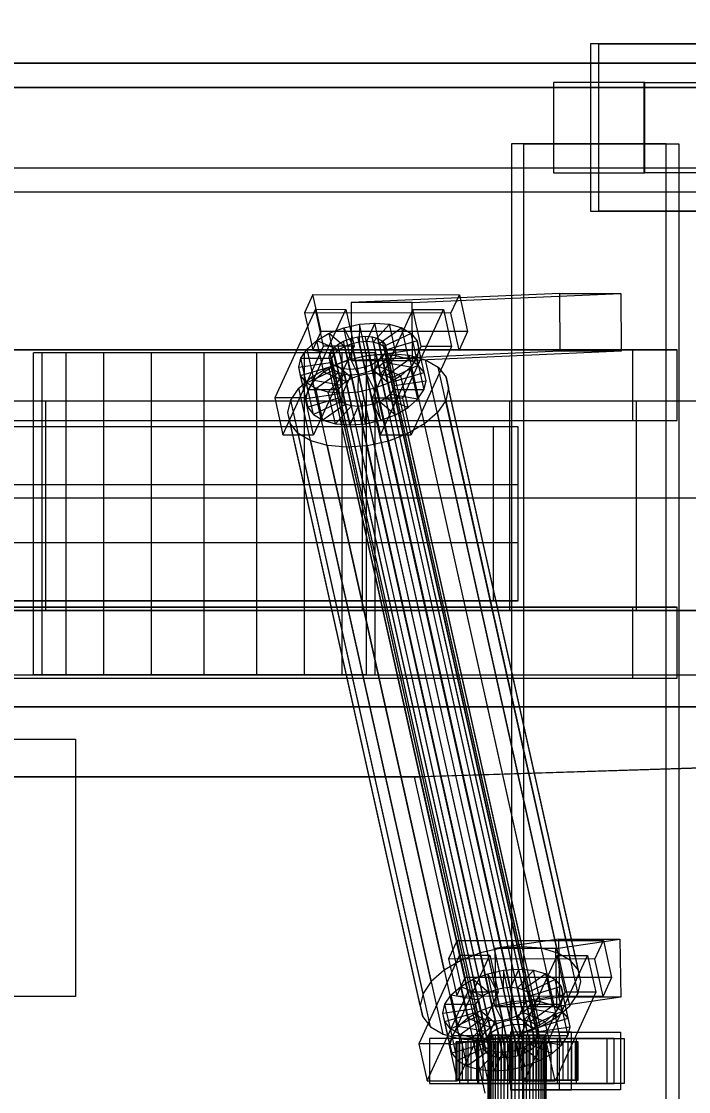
# Model space of a CAD drawing. Header units: millimetres. Extents: x -1970 to 34302, y -65268 to 6837.
# Drawn here: x 10072.7 to 10280, y -17869.5 to -17537 of the extents above; entities that cross this region are included whole.
import ezdxf

# ---------------------------------------------------------------- set-up
doc = ezdxf.new("R2010")
doc.units = ezdxf.units.MM
for name, color, linetype, lineweight in [('COTAS_O', 1, 'Continuous', 0), ('superior_C01', 7, 'Continuous', 0), ('superior_mezcladora', 7, 'Continuous', 0)]:
    doc.layers.add(name, color=color, linetype=linetype, lineweight=lineweight)
doc.dimstyles.new('R19_100', dxfattribs={"dimtxt": 250, "dimasz": 150, "dimexe": 150, "dimexo": 80, "dimgap": 100, "dimtad": 1, "dimtih": 1, "dimtoh": 1, "dimdsep": 46, "dimcen": 0.09, "dimadec": 0, "dimazin": 0, "dimtfac": 1, "dimtdec": 4, "dimtofl": 0, "dimtmove": 0, "dimatfit": 3, "dimfxl": 1, "dimtolj": 1, "dimtzin": 0, "dimarcsym": 0})

# ---------------------------------------------------------------- blocks, each defined once
blk = doc.blocks.new('*D29')
at = {"layer": 'COTAS_O', "color": 0, "lineweight": -2, "transparency": 16777216}
for p, q in [((10489.53, -17350), (9719.53, -17350)), ((9869.53, -18500), (9869.53, -17500)), ((10489.53, -18650), (9719.53, -18650))]:
    blk.add_line(p, q, dxfattribs=at)
at = {"layer": 'COTAS_O', "color": 0, "transparency": 16777216}
for points in [[(9844.53, -17500), (9894.53, -17500), (9869.53, -17350)], [(9844.53, -18500), (9894.53, -18500), (9869.53, -18650)]]:
    blk.add_solid(points, dxfattribs=at)
at = {"layer": 'Defpoints', "color": 0, "transparency": 16777216}
for p in [(9869.53, -17350), (10569.53, -17350), (10569.53, -18650)]:
    blk.add_point(p, dxfattribs=at)

msp = doc.modelspace()

# ---------------------------------------------------------------- linework, layer by layer
at = {"layer": 'superior_C01'}
for p, q in [((10310.158, -17544), (10249.527, -17544)), ((10249.527, -17544), (10249.527, -17596)), ((10252.088, -17544), (10249.527, -17544)), ((10252.088, -17596), (10252.088, -17544)), ((10252.088, -17544), (10312.719, -17544)), ((10290.917, -17550), (9154.087, -17550)), ((9166.894, -17550), (10303.724, -17550)), ((10382.167, -17550), (9245.336, -17550)), ((9261.345, -17550), (10398.175, -17550)), ((10266.453, -17556), (10238.032, -17556)), ((10238.032, -17556), (10238.032, -17584)), ((10266.272, -17556), (10238.032, -17556)), ((10266.272, -17584), (10266.272, -17556)), ((10266.272, -17556), (10294.693, -17556)), ((10266.453, -17584), (10266.453, -17556)), ((10266.453, -17556), (10294.693, -17556)), ((10289.314, -17557.5), (9245.334, -17557.5)), ((9261.347, -17557.5), (10305.327, -17557.5)), ((10273.104, -17575), (10224.978, -17575)), ((10224.978, -17575), (10224.978, -18425)), ((10228.82, -17575), (10224.978, -17575)), ((10228.82, -18425), (10228.82, -17575)), ((10228.82, -17575), (10276.946, -17575)), ((10273.104, -18425), (10273.104, -17575)), ((10273.104, -17575), (10276.946, -17575)), ((10276.946, -17575), (10276.946, -18425)), ((9245.334, -17582.5), (10289.314, -17582.5)), ((9261.347, -17582.5), (10305.327, -17582.5)), ((10238.032, -17584), (10266.453, -17584)), ((10238.032, -17584), (10266.272, -17584)), ((10294.693, -17584), (10266.272, -17584)), ((10294.693, -17584), (10266.453, -17584)), ((9154.087, -17590), (10290.917, -17590)), ((9166.894, -17590), (10303.724, -17590)), ((9245.336, -17590), (10382.167, -17590)), ((9261.345, -17590), (10398.175, -17590)), ((10249.527, -17596), (10310.158, -17596)), ((10249.527, -17596), (10252.088, -17596)), ((10312.719, -17596), (10252.088, -17596)), ((10163.32, -17621.857), (10160.691, -17627.592)), ((10165.878, -17633.325), (10163.32, -17621.857)), ((10163.32, -17621.857), (10208.793, -17621.914)), ((10240.068, -17621.488), (10175.192, -17624.356)), ((10194.139, -17624.356), (10259.015, -17621.488)), ((10206.164, -17627.65), (10208.793, -17621.914)), ((10208.793, -17621.914), (10211.351, -17633.382)), ((10240.149, -17639.486), (10240.068, -17621.488)), ((10240.068, -17621.488), (10259.015, -17621.488)), ((10259.015, -17621.488), (10259.096, -17639.486)), ((10194.139, -17624.356), (10175.192, -17624.356)), ((10175.192, -17624.356), (10175.274, -17642.354)), ((10194.221, -17642.354), (10194.139, -17624.356)), ((10164.059, -17626.449), (10151.439, -17653.98)), ((10206.164, -17627.65), (10160.691, -17627.592)), ((10160.691, -17627.592), (10163.249, -17639.061)), ((10160.912, -17653.992), (10173.532, -17626.461)), ((10166.617, -17637.917), (10164.059, -17626.449)), ((10164.059, -17626.449), (10173.532, -17626.461)), ((10173.532, -17626.461), (10176.09, -17637.929)), ((10194.374, -17626.487), (10181.754, -17654.019)), ((10191.228, -17654.031), (10203.848, -17626.499)), ((10196.932, -17637.955), (10194.374, -17626.487)), ((10194.374, -17626.487), (10203.848, -17626.499)), ((10203.848, -17626.499), (10206.406, -17637.967)), ((10208.722, -17639.118), (10206.164, -17627.65)), ((10168.368, -17633.91), (10172.889, -17632.183)), ((10172.889, -17632.183), (10177.73, -17631.1)), ((10172.889, -17632.183), (10175.349, -17637.157)), ((10175.082, -17642.013), (10172.889, -17632.183)), ((10177.73, -17631.1), (10177.642, -17636.643)), ((10177.73, -17631.1), (10182.559, -17630.735)), ((10179.922, -17640.93), (10177.73, -17631.1)), ((10182.559, -17630.735), (10179.929, -17636.47)), ((10187.047, -17631.112), (10182.055, -17636.649)), ((10184.751, -17640.564), (10182.559, -17630.735)), ((10182.559, -17630.735), (10187.047, -17631.112)), ((10190.889, -17632.206), (10183.875, -17637.167)), ((10189.24, -17640.942), (10187.047, -17631.112)), ((10187.047, -17631.112), (10190.889, -17632.206)), ((10193.082, -17642.036), (10190.889, -17632.206)), ((10190.889, -17632.206), (10193.823, -17633.943)), ((10163.249, -17639.061), (10165.878, -17633.325)), ((10164.472, -17636.164), (10168.368, -17633.91)), ((10211.351, -17633.382), (10165.878, -17633.325)), ((10168.368, -17633.91), (10173.207, -17637.975)), ((10170.56, -17643.74), (10168.368, -17633.91)), ((10172.842, -17636.336), (10174.984, -17635.518)), ((10174.984, -17635.518), (10177.277, -17635.005)), ((10222.673, -17849.317), (10174.984, -17635.518)), ((10177.277, -17635.005), (10179.564, -17634.832)), ((10224.966, -17848.804), (10177.277, -17635.005)), ((10179.564, -17634.832), (10181.69, -17635.011)), ((10227.253, -17848.631), (10179.564, -17634.832)), ((10181.69, -17635.011), (10183.51, -17635.529)), ((10229.379, -17848.809), (10181.69, -17635.011)), ((10183.51, -17635.529), (10184.9, -17636.352)), ((10231.199, -17849.328), (10183.51, -17635.529)), ((10193.823, -17633.943), (10185.265, -17637.99)), ((10196.016, -17643.772), (10193.823, -17633.943)), ((10193.823, -17633.943), (10195.649, -17636.203)), ((10211.351, -17633.382), (10208.722, -17639.118)), ((10153.997, -17665.449), (10166.617, -17637.917)), ((10159.563, -17641.61), (10161.469, -17638.79)), ((10161.469, -17638.79), (10164.472, -17636.164)), ((10161.469, -17638.79), (10169.94, -17640.286)), ((10163.662, -17648.62), (10161.469, -17638.79)), ((10163.249, -17639.061), (10208.722, -17639.118)), ((10176.09, -17637.929), (10163.47, -17665.461)), ((10164.472, -17636.164), (10171.362, -17639.042)), ((10166.665, -17645.994), (10164.472, -17636.164)), ((10176.09, -17637.929), (10166.617, -17637.917)), ((10168.671, -17639.983), (10169.574, -17638.648)), ((10169.574, -17638.648), (10170.997, -17637.404)), ((10217.264, -17852.446), (10169.574, -17638.648)), ((10171.362, -17639.042), (10169.94, -17640.286)), ((10170.997, -17637.404), (10172.842, -17636.336)), ((10218.686, -17851.202), (10170.997, -17637.404)), ((10173.207, -17637.975), (10171.362, -17639.042)), ((10171.362, -17639.042), (10173.555, -17648.872)), ((10220.531, -17850.135), (10172.842, -17636.336)), ((10175.349, -17637.157), (10173.207, -17637.975)), ((10173.207, -17637.975), (10175.4, -17647.804)), ((10177.642, -17636.643), (10175.349, -17637.157)), ((10175.349, -17637.157), (10177.542, -17646.986)), ((10179.929, -17636.47), (10177.642, -17636.643)), ((10177.642, -17636.643), (10179.835, -17646.473)), ((10179.929, -17636.47), (10182.122, -17646.3)), ((10182.055, -17636.649), (10179.929, -17636.47)), ((10182.055, -17636.649), (10184.248, -17646.479)), ((10183.875, -17637.167), (10182.055, -17636.649)), ((10183.875, -17637.167), (10186.068, -17646.997)), ((10185.265, -17637.99), (10183.875, -17637.167)), ((10184.312, -17665.487), (10196.932, -17637.955)), ((10184.9, -17636.352), (10185.765, -17637.422)), ((10232.589, -17850.15), (10184.9, -17636.352)), ((10185.265, -17637.99), (10187.458, -17647.82)), ((10186.13, -17639.061), (10185.265, -17637.99)), ((10186.046, -17638.668), (10185.724, -17640.005)), ((10185.765, -17637.422), (10186.046, -17638.668)), ((10233.454, -17851.221), (10185.765, -17637.422)), ((10233.735, -17852.467), (10186.046, -17638.668)), ((10195.649, -17636.203), (10186.13, -17639.061)), ((10186.13, -17639.061), (10188.323, -17648.891)), ((10186.411, -17640.307), (10186.13, -17639.061)), ((10196.242, -17638.834), (10186.411, -17640.307)), ((10206.406, -17637.967), (10193.786, -17665.499)), ((10196.242, -17638.834), (10195.563, -17641.655)), ((10197.842, -17646.033), (10195.649, -17636.203)), ((10195.649, -17636.203), (10196.242, -17638.834)), ((10198.435, -17648.664), (10196.242, -17638.834)), ((10206.406, -17637.967), (10196.932, -17637.955)), ((10158.884, -17644.431), (10159.563, -17641.61)), ((10159.563, -17641.61), (10169.037, -17641.622)), ((10161.756, -17651.44), (10159.563, -17641.61)), ((10168.194, -17644.416), (10174.239, -17642.107)), ((10168.349, -17641.32), (10168.671, -17639.983)), ((10168.631, -17642.566), (10168.349, -17641.32)), ((10216.039, -17855.119), (10168.349, -17641.32)), ((10216.361, -17853.782), (10168.671, -17639.983)), ((10169.037, -17641.622), (10168.715, -17642.958)), ((10169.94, -17640.286), (10169.037, -17641.622)), ((10169.037, -17641.622), (10171.229, -17651.452)), ((10169.94, -17640.286), (10172.132, -17650.116)), ((10175.082, -17642.013), (10170.56, -17643.74)), ((10174.239, -17642.107), (10180.709, -17640.659)), ((10215.35, -17826.416), (10174.239, -17642.107)), ((10179.922, -17640.93), (10175.082, -17642.013)), ((10177.542, -17646.986), (10175.082, -17642.013)), ((10240.149, -17639.486), (10175.274, -17642.354)), ((10175.274, -17642.354), (10194.221, -17642.354)), ((10179.835, -17646.473), (10179.922, -17640.93)), ((10184.751, -17640.564), (10179.922, -17640.93)), ((10180.709, -17640.659), (10187.165, -17640.17)), ((10221.821, -17824.968), (10180.709, -17640.659)), ((10182.122, -17646.3), (10184.751, -17640.564)), ((10184.821, -17641.341), (10183.398, -17642.585)), ((10184.248, -17646.479), (10189.24, -17640.942)), ((10189.24, -17640.942), (10184.751, -17640.564)), ((10185.724, -17640.005), (10184.821, -17641.341)), ((10232.51, -17855.139), (10184.821, -17641.341)), ((10185.186, -17642.979), (10186.089, -17641.643)), ((10185.724, -17640.005), (10233.413, -17853.804)), ((10186.068, -17646.997), (10193.082, -17642.036)), ((10186.089, -17641.643), (10186.411, -17640.307)), ((10186.089, -17641.643), (10195.563, -17641.655)), ((10188.282, -17651.473), (10186.089, -17641.643)), ((10186.411, -17640.307), (10188.604, -17650.137)), ((10187.165, -17640.17), (10193.165, -17640.674)), ((10228.276, -17824.479), (10187.165, -17640.17)), ((10193.082, -17642.036), (10189.24, -17640.942)), ((10196.016, -17643.772), (10193.082, -17642.036)), ((10193.165, -17640.674), (10198.301, -17642.137)), ((10234.276, -17824.984), (10193.165, -17640.674)), ((10195.563, -17641.655), (10193.657, -17644.475)), ((10259.096, -17639.486), (10194.221, -17642.354)), ((10195.563, -17641.655), (10197.755, -17651.485)), ((10198.301, -17642.137), (10202.224, -17644.459)), ((10239.413, -17826.446), (10198.301, -17642.137)), ((10259.096, -17639.486), (10240.149, -17639.486)), ((10158.884, -17644.431), (10168.715, -17642.958)), ((10159.477, -17647.062), (10158.884, -17644.431)), ((10161.076, -17654.261), (10158.884, -17644.431)), ((10159.477, -17647.062), (10168.996, -17644.204)), ((10161.303, -17649.322), (10169.861, -17645.275)), ((10162.987, -17647.428), (10168.194, -17644.416)), ((10170.56, -17643.74), (10166.665, -17645.994)), ((10209.305, -17828.725), (10168.194, -17644.416)), ((10169.495, -17643.637), (10168.631, -17642.566)), ((10216.32, -17856.365), (10168.631, -17642.566)), ((10168.715, -17642.958), (10168.996, -17644.204)), ((10168.715, -17642.958), (10170.907, -17652.788)), ((10168.996, -17644.204), (10169.861, -17645.275)), ((10168.996, -17644.204), (10171.189, -17654.034)), ((10170.885, -17644.459), (10169.495, -17643.637)), ((10217.185, -17857.435), (10169.495, -17643.637)), ((10169.861, -17645.275), (10171.251, -17646.098)), ((10169.861, -17645.275), (10172.053, -17655.105)), ((10175.4, -17647.804), (10170.56, -17643.74)), ((10172.705, -17644.978), (10170.885, -17644.459)), ((10218.574, -17858.258), (10170.885, -17644.459)), ((10174.831, -17645.156), (10172.705, -17644.978)), ((10220.394, -17858.776), (10172.705, -17644.978)), ((10177.119, -17644.983), (10174.831, -17645.156)), ((10222.52, -17858.955), (10174.831, -17645.156)), ((10179.411, -17644.47), (10177.119, -17644.983)), ((10224.808, -17858.782), (10177.119, -17644.983)), ((10181.553, -17643.652), (10179.411, -17644.47)), ((10227.101, -17858.269), (10179.411, -17644.47)), ((10179.777, -17646.108), (10181.919, -17645.29)), ((10183.398, -17642.585), (10181.553, -17643.652)), ((10229.242, -17857.451), (10181.553, -17643.652)), ((10181.919, -17645.29), (10183.764, -17644.223)), ((10186.758, -17649.355), (10181.919, -17645.29)), ((10181.919, -17645.29), (10184.111, -17655.12)), ((10231.088, -17856.383), (10183.398, -17642.585)), ((10183.764, -17644.223), (10185.186, -17642.979)), ((10190.654, -17647.101), (10183.764, -17644.223)), ((10183.764, -17644.223), (10185.956, -17654.053)), ((10193.657, -17644.475), (10185.186, -17642.979)), ((10185.186, -17642.979), (10187.379, -17652.809)), ((10187.458, -17647.82), (10196.016, -17643.772)), ((10193.657, -17644.475), (10190.654, -17647.101)), ((10195.849, -17654.305), (10193.657, -17644.475)), ((10197.842, -17646.033), (10196.016, -17643.772)), ((10202.224, -17644.459), (10204.665, -17647.481)), ((10243.335, -17828.768), (10202.224, -17644.459)), ((10158.972, -17650.939), (10162.987, -17647.428)), ((10161.303, -17649.322), (10159.477, -17647.062)), ((10161.67, -17656.892), (10159.477, -17647.062)), ((10163.662, -17648.62), (10161.756, -17651.44)), ((10204.098, -17831.737), (10162.987, -17647.428)), ((10166.665, -17645.994), (10163.662, -17648.62)), ((10172.132, -17650.116), (10163.662, -17648.62)), ((10164.237, -17651.059), (10171.251, -17646.098)), ((10173.555, -17648.872), (10166.665, -17645.994)), ((10168.079, -17652.153), (10173.071, -17646.616)), ((10171.251, -17646.098), (10173.071, -17646.616)), ((10171.251, -17646.098), (10173.443, -17655.927)), ((10172.132, -17650.116), (10173.555, -17648.872)), ((10172.568, -17652.53), (10175.197, -17646.795)), ((10173.071, -17646.616), (10175.197, -17646.795)), ((10173.071, -17646.616), (10175.263, -17656.446)), ((10173.555, -17648.872), (10175.4, -17647.804)), ((10175.197, -17646.795), (10177.484, -17646.622)), ((10175.197, -17646.795), (10177.389, -17656.624)), ((10175.4, -17647.804), (10177.542, -17646.986)), ((10177.396, -17652.165), (10177.484, -17646.622)), ((10177.484, -17646.622), (10179.777, -17646.108)), ((10177.484, -17646.622), (10179.677, -17656.451)), ((10177.542, -17646.986), (10179.835, -17646.473)), ((10182.237, -17651.082), (10179.777, -17646.108)), ((10179.777, -17646.108), (10181.969, -17655.938)), ((10179.835, -17646.473), (10182.122, -17646.3)), ((10182.122, -17646.3), (10184.248, -17646.479)), ((10184.248, -17646.479), (10186.068, -17646.997)), ((10186.068, -17646.997), (10187.458, -17647.82)), ((10190.654, -17647.101), (10186.758, -17649.355)), ((10187.458, -17647.82), (10188.323, -17648.891)), ((10188.323, -17648.891), (10197.842, -17646.033)), ((10188.323, -17648.891), (10188.604, -17650.137)), ((10188.604, -17650.137), (10198.435, -17648.664)), ((10192.846, -17656.931), (10190.654, -17647.101)), ((10197.755, -17651.485), (10198.435, -17648.664)), ((10198.435, -17648.664), (10197.842, -17646.033)), ((10204.665, -17647.481), (10205.458, -17650.998)), ((10245.776, -17831.79), (10204.665, -17647.481)), ((10156.424, -17654.709), (10158.972, -17650.939)), ((10200.083, -17835.248), (10158.972, -17650.939)), ((10161.756, -17651.44), (10161.076, -17654.261)), ((10164.237, -17651.059), (10161.303, -17649.322)), ((10163.496, -17659.152), (10161.303, -17649.322)), ((10171.229, -17651.452), (10161.756, -17651.44)), ((10168.079, -17652.153), (10164.237, -17651.059)), ((10166.43, -17660.889), (10164.237, -17651.059)), ((10172.568, -17652.53), (10168.079, -17652.153)), ((10170.272, -17661.983), (10168.079, -17652.153)), ((10170.907, -17652.788), (10171.229, -17651.452)), ((10171.229, -17651.452), (10172.132, -17650.116)), ((10177.396, -17652.165), (10172.568, -17652.53)), ((10182.237, -17651.082), (10177.396, -17652.165)), ((10179.589, -17661.995), (10177.396, -17652.165)), ((10186.758, -17649.355), (10182.237, -17651.082)), ((10184.429, -17660.912), (10182.237, -17651.082)), ((10188.951, -17659.184), (10186.758, -17649.355)), ((10188.282, -17651.473), (10187.379, -17652.809)), ((10188.604, -17650.137), (10188.282, -17651.473)), ((10197.755, -17651.485), (10188.282, -17651.473)), ((10195.849, -17654.305), (10197.755, -17651.485)), ((10205.458, -17650.998), (10204.549, -17654.769)), ((10246.569, -17835.307), (10205.458, -17650.998)), ((10160.912, -17653.992), (10151.439, -17653.98)), ((10151.439, -17653.98), (10153.997, -17665.449)), ((10155.515, -17658.48), (10156.424, -17654.709)), ((10197.535, -17839.018), (10156.424, -17654.709)), ((10163.47, -17665.461), (10160.912, -17653.992)), ((10170.907, -17652.788), (10161.076, -17654.261)), ((10161.076, -17654.261), (10161.67, -17656.892)), ((10171.189, -17654.034), (10161.67, -17656.892)), ((10172.053, -17655.105), (10163.496, -17659.152)), ((10171.189, -17654.034), (10170.907, -17652.788)), ((10172.053, -17655.105), (10171.189, -17654.034)), ((10173.443, -17655.927), (10172.053, -17655.105)), ((10174.76, -17662.36), (10172.568, -17652.53)), ((10191.228, -17654.031), (10181.754, -17654.019)), ((10181.754, -17654.019), (10184.312, -17665.487)), ((10184.111, -17655.12), (10181.969, -17655.938)), ((10185.956, -17654.053), (10184.111, -17655.12)), ((10184.111, -17655.12), (10188.951, -17659.184)), ((10187.379, -17652.809), (10185.956, -17654.053)), ((10185.956, -17654.053), (10192.846, -17656.931)), ((10187.379, -17652.809), (10195.849, -17654.305)), ((10193.786, -17665.499), (10191.228, -17654.031)), ((10192.846, -17656.931), (10195.849, -17654.305)), ((10204.549, -17654.769), (10202.001, -17658.539)), ((10204.549, -17654.769), (10245.661, -17839.078)), ((10156.308, -17661.997), (10155.515, -17658.48)), ((10196.626, -17842.789), (10155.515, -17658.48)), ((10161.67, -17656.892), (10163.496, -17659.152)), ((10173.443, -17655.927), (10166.43, -17660.889)), ((10175.263, -17656.446), (10170.272, -17661.983)), ((10175.263, -17656.446), (10173.443, -17655.927)), ((10177.389, -17656.624), (10174.76, -17662.36)), ((10177.389, -17656.624), (10175.263, -17656.446)), ((10179.677, -17656.451), (10177.389, -17656.624)), ((10179.677, -17656.451), (10179.589, -17661.995)), ((10181.969, -17655.938), (10179.677, -17656.451)), ((10181.969, -17655.938), (10184.429, -17660.912)), ((10188.951, -17659.184), (10192.846, -17656.931)), ((10202.001, -17658.539), (10197.986, -17662.05)), ((10243.112, -17842.848), (10202.001, -17658.539)), ((10158.749, -17665.019), (10156.308, -17661.997)), ((10197.42, -17846.306), (10156.308, -17661.997)), ((10163.496, -17659.152), (10166.43, -17660.889)), ((10166.43, -17660.889), (10170.272, -17661.983)), ((10170.272, -17661.983), (10174.76, -17662.36)), ((10174.76, -17662.36), (10179.589, -17661.995)), ((10179.589, -17661.995), (10184.429, -17660.912)), ((10184.429, -17660.912), (10188.951, -17659.184)), ((10197.986, -17662.05), (10192.779, -17665.062)), ((10239.098, -17846.359), (10197.986, -17662.05)), ((10153.997, -17665.449), (10163.47, -17665.461)), ((10162.672, -17667.341), (10158.749, -17665.019)), ((10199.861, -17849.328), (10158.749, -17665.019)), ((10184.312, -17665.487), (10193.786, -17665.499)), ((10192.779, -17665.062), (10186.734, -17667.371)), ((10233.891, -17849.371), (10192.779, -17665.062)), ((10167.808, -17668.803), (10162.672, -17667.341)), ((10203.783, -17851.65), (10162.672, -17667.341)), ((10173.808, -17669.308), (10167.808, -17668.803)), ((10208.919, -17853.113), (10167.808, -17668.803)), ((10180.264, -17668.819), (10173.808, -17669.308)), ((10186.734, -17667.371), (10180.264, -17668.819)), ((10221.375, -17853.128), (10180.264, -17668.819)), ((10227.846, -17851.68), (10186.734, -17667.371)), ((10214.92, -17853.617), (10173.808, -17669.308)), ((2012.494, -17750), (11002.451, -17750)), ((11004.06, -17750), (2014.103, -17750)), ((10194.787, -17771.702), (10885.277, -17750)), ((10887.188, -17750), (10196.698, -17771.702)), ((9768.23, -17771.702), (10194.787, -17771.702)), ((10196.698, -17771.702), (9770.141, -17771.702)), ((10194.787, -17771.702), (10216.713, -17870)), ((10194.787, -17771.702), (10196.698, -17771.702)), ((10218.624, -17870), (10196.698, -17771.702)), ((10208.086, -17822.549), (10205.457, -17828.285)), ((10210.644, -17834.017), (10208.086, -17822.549)), ((10208.086, -17822.549), (10253.559, -17822.606)), ((10221.821, -17824.968), (10215.35, -17826.416)), ((10239.748, -17822.189), (10219.866, -17825.057)), ((10238.813, -17825.057), (10219.866, -17825.057)), ((10219.866, -17825.057), (10220.132, -17843.038)), ((10228.276, -17824.479), (10221.821, -17824.968)), ((10234.276, -17824.984), (10228.276, -17824.479)), ((10239.413, -17826.446), (10234.276, -17824.984)), ((10238.813, -17825.057), (10258.695, -17822.189)), ((10239.079, -17843.038), (10238.813, -17825.057)), ((10240.014, -17840.17), (10239.748, -17822.189)), ((10239.748, -17822.189), (10258.695, -17822.189)), ((10250.93, -17828.342), (10253.559, -17822.606)), ((10253.559, -17822.606), (10256.117, -17834.074)), ((10258.695, -17822.189), (10258.961, -17840.17)), ((10208.825, -17827.141), (10196.204, -17854.673)), ((10250.93, -17828.342), (10205.457, -17828.285)), ((10205.457, -17828.285), (10208.015, -17839.753)), ((10205.678, -17854.685), (10218.298, -17827.153)), ((10211.383, -17838.609), (10208.825, -17827.141)), ((10208.825, -17827.141), (10218.298, -17827.153)), ((10215.35, -17826.416), (10209.305, -17828.725)), ((10218.298, -17827.153), (10220.856, -17838.621)), ((10239.14, -17827.179), (10226.52, -17854.711)), ((10235.993, -17854.723), (10248.614, -17827.191)), ((10241.698, -17838.647), (10239.14, -17827.179)), ((10239.14, -17827.179), (10248.614, -17827.191)), ((10243.335, -17828.768), (10239.413, -17826.446)), ((10248.614, -17827.191), (10251.172, -17838.659)), ((10253.488, -17839.81), (10250.93, -17828.342)), ((10204.098, -17831.737), (10200.083, -17835.248)), ((10209.305, -17828.725), (10204.098, -17831.737)), ((10217.655, -17832.875), (10222.495, -17831.792)), ((10222.495, -17831.792), (10222.408, -17837.336)), ((10222.495, -17831.792), (10227.324, -17831.427)), ((10224.688, -17841.622), (10222.495, -17831.792)), ((10227.324, -17831.427), (10224.695, -17837.163)), ((10231.813, -17831.804), (10226.821, -17837.341)), ((10229.517, -17841.257), (10227.324, -17831.427)), ((10227.324, -17831.427), (10231.813, -17831.804)), ((10234.005, -17841.634), (10231.813, -17831.804)), ((10231.813, -17831.804), (10235.655, -17832.898)), ((10245.776, -17831.79), (10243.335, -17828.768)), ((10246.569, -17835.307), (10245.776, -17831.79)), ((10200.083, -17835.248), (10197.535, -17839.018)), ((10208.015, -17839.753), (10210.644, -17834.017)), ((10209.238, -17836.856), (10213.133, -17834.603)), ((10256.117, -17834.074), (10210.644, -17834.017)), ((10213.133, -17834.603), (10217.655, -17832.875)), ((10213.133, -17834.603), (10217.973, -17838.667)), ((10215.326, -17844.433), (10213.133, -17834.603)), ((10217.655, -17832.875), (10220.115, -17837.849)), ((10219.848, -17842.705), (10217.655, -17832.875)), ((10235.655, -17832.898), (10228.641, -17837.86)), ((10238.589, -17834.635), (10230.031, -17838.682)), ((10237.847, -17842.728), (10235.655, -17832.898)), ((10235.655, -17832.898), (10238.589, -17834.635)), ((10240.781, -17844.465), (10238.589, -17834.635)), ((10238.589, -17834.635), (10240.415, -17836.895)), ((10256.117, -17834.074), (10253.488, -17839.81)), ((10198.762, -17866.141), (10211.383, -17838.609)), ((10206.235, -17839.482), (10209.238, -17836.856)), ((10220.856, -17838.621), (10208.236, -17866.153)), ((10209.238, -17836.856), (10216.128, -17839.734)), ((10211.431, -17846.686), (10209.238, -17836.856)), ((10220.856, -17838.621), (10211.383, -17838.609)), ((10220.115, -17837.849), (10217.973, -17838.667)), ((10222.408, -17837.336), (10220.115, -17837.849)), ((10220.115, -17837.849), (10222.307, -17847.679)), ((10224.695, -17837.163), (10222.408, -17837.336)), ((10222.408, -17837.336), (10224.6, -17847.165)), ((10224.695, -17837.163), (10226.888, -17846.992)), ((10226.821, -17837.341), (10224.695, -17837.163)), ((10226.821, -17837.341), (10229.014, -17847.171)), ((10228.641, -17837.86), (10226.821, -17837.341)), ((10228.641, -17837.86), (10230.834, -17847.689)), ((10230.031, -17838.682), (10228.641, -17837.86)), ((10240.415, -17836.895), (10230.896, -17839.753)), ((10242.607, -17846.725), (10240.415, -17836.895)), ((10240.415, -17836.895), (10241.008, -17839.526)), ((10245.661, -17839.078), (10246.569, -17835.307)), ((10197.535, -17839.018), (10196.626, -17842.789)), ((10204.329, -17842.302), (10206.235, -17839.482)), ((10206.235, -17839.482), (10214.705, -17840.978)), ((10208.428, -17849.312), (10206.235, -17839.482)), ((10208.015, -17839.753), (10253.488, -17839.81)), ((10214.705, -17840.978), (10213.803, -17842.314)), ((10216.128, -17839.734), (10214.705, -17840.978)), ((10214.705, -17840.978), (10216.898, -17850.808)), ((10217.973, -17838.667), (10216.128, -17839.734)), ((10216.128, -17839.734), (10218.321, -17849.564)), ((10217.973, -17838.667), (10220.166, -17848.497)), ((10224.688, -17841.622), (10219.848, -17842.705)), ((10240.014, -17840.17), (10220.132, -17843.038)), ((10224.6, -17847.165), (10224.688, -17841.622)), ((10229.517, -17841.257), (10224.688, -17841.622)), ((10226.888, -17846.992), (10229.517, -17841.257)), ((10229.014, -17847.171), (10234.005, -17841.634)), ((10229.078, -17866.179), (10241.698, -17838.647)), ((10234.005, -17841.634), (10229.517, -17841.257)), ((10230.031, -17838.682), (10232.223, -17848.512)), ((10230.896, -17839.753), (10230.031, -17838.682)), ((10230.855, -17842.335), (10231.177, -17840.999)), ((10230.896, -17839.753), (10233.088, -17849.583)), ((10231.177, -17840.999), (10230.896, -17839.753)), ((10241.008, -17839.526), (10231.177, -17840.999)), ((10231.177, -17840.999), (10233.369, -17850.829)), ((10237.847, -17842.728), (10234.005, -17841.634)), ((10251.172, -17838.659), (10238.551, -17866.191)), ((10258.961, -17840.17), (10239.079, -17843.038)), ((10258.961, -17840.17), (10240.014, -17840.17)), ((10241.008, -17839.526), (10240.329, -17842.347)), ((10243.201, -17849.356), (10241.008, -17839.526)), ((10251.172, -17838.659), (10241.698, -17838.647)), ((10243.112, -17842.848), (10245.661, -17839.078)), ((10196.626, -17842.789), (10197.42, -17846.306)), ((10203.649, -17845.123), (10204.329, -17842.302)), ((10203.649, -17845.123), (10213.481, -17843.65)), ((10204.243, -17847.754), (10203.649, -17845.123)), ((10205.842, -17854.953), (10203.649, -17845.123)), ((10204.243, -17847.754), (10213.762, -17844.897)), ((10204.329, -17842.302), (10213.803, -17842.314)), ((10206.522, -17852.132), (10204.329, -17842.302)), ((10215.326, -17844.433), (10211.431, -17846.686)), ((10213.803, -17842.314), (10213.481, -17843.65)), ((10213.481, -17843.65), (10213.762, -17844.897)), ((10213.481, -17843.65), (10215.673, -17853.48)), ((10213.762, -17844.897), (10214.627, -17845.967)), ((10213.762, -17844.897), (10215.954, -17854.726)), ((10213.803, -17842.314), (10215.995, -17852.144)), ((10219.848, -17842.705), (10215.326, -17844.433)), ((10220.166, -17848.497), (10215.326, -17844.433)), ((10222.307, -17847.679), (10219.848, -17842.705)), ((10220.132, -17843.038), (10239.079, -17843.038)), ((10226.684, -17845.983), (10228.53, -17844.915)), ((10228.53, -17844.915), (10229.952, -17843.671)), ((10235.419, -17847.793), (10228.53, -17844.915)), ((10228.53, -17844.915), (10230.722, -17854.745)), ((10229.952, -17843.671), (10230.855, -17842.335)), ((10238.422, -17845.167), (10229.952, -17843.671)), ((10229.952, -17843.671), (10232.145, -17853.501)), ((10230.834, -17847.689), (10237.847, -17842.728)), ((10230.855, -17842.335), (10240.329, -17842.347)), ((10233.048, -17852.165), (10230.855, -17842.335)), ((10232.223, -17848.512), (10240.781, -17844.465)), ((10238.422, -17845.167), (10235.419, -17847.793)), ((10240.781, -17844.465), (10237.847, -17842.728)), ((10240.329, -17842.347), (10238.422, -17845.167)), ((10240.615, -17854.997), (10238.422, -17845.167)), ((10239.098, -17846.359), (10243.112, -17842.848)), ((10240.329, -17842.347), (10242.521, -17852.177)), ((10242.607, -17846.725), (10240.781, -17844.465)), ((10197.42, -17846.306), (10199.861, -17849.328)), ((10206.069, -17850.015), (10204.243, -17847.754)), ((10206.435, -17857.584), (10204.243, -17847.754)), ((10206.069, -17850.015), (10214.627, -17845.967)), ((10211.431, -17846.686), (10208.428, -17849.312)), ((10209.003, -17851.751), (10216.016, -17846.79)), ((10218.321, -17849.564), (10211.431, -17846.686)), ((10212.845, -17852.845), (10217.836, -17847.308)), ((10214.627, -17845.967), (10216.016, -17846.79)), ((10214.627, -17845.967), (10216.819, -17855.797)), ((10216.016, -17846.79), (10217.836, -17847.308)), ((10216.016, -17846.79), (10218.209, -17856.62)), ((10217.333, -17853.223), (10219.962, -17847.487)), ((10217.836, -17847.308), (10219.962, -17847.487)), ((10217.836, -17847.308), (10220.029, -17857.138)), ((10218.321, -17849.564), (10220.166, -17848.497)), ((10219.962, -17847.487), (10222.25, -17847.314)), ((10219.962, -17847.487), (10222.155, -17857.317)), ((10220.166, -17848.497), (10222.307, -17847.679)), ((10222.162, -17852.857), (10222.25, -17847.314)), ((10222.25, -17847.314), (10224.543, -17846.801)), ((10222.25, -17847.314), (10224.442, -17857.144)), ((10222.307, -17847.679), (10224.6, -17847.165)), ((10224.543, -17846.801), (10226.684, -17845.983)), ((10227.002, -17851.774), (10224.543, -17846.801)), ((10224.543, -17846.801), (10226.735, -17856.631)), ((10224.6, -17847.165), (10226.888, -17846.992)), ((10231.524, -17850.047), (10226.684, -17845.983)), ((10226.684, -17845.983), (10228.877, -17855.812)), ((10226.888, -17846.992), (10229.014, -17847.171)), ((10229.014, -17847.171), (10230.834, -17847.689)), ((10230.834, -17847.689), (10232.223, -17848.512)), ((10235.419, -17847.793), (10231.524, -17850.047)), ((10232.223, -17848.512), (10233.088, -17849.583)), ((10233.088, -17849.583), (10242.607, -17846.725)), ((10233.891, -17849.371), (10239.098, -17846.359)), ((10237.612, -17857.623), (10235.419, -17847.793)), ((10243.201, -17849.356), (10242.607, -17846.725)), ((10199.861, -17849.328), (10203.783, -17851.65)), ((10203.783, -17851.65), (10208.919, -17853.113)), ((10209.003, -17851.751), (10206.069, -17850.015)), ((10208.261, -17859.844), (10206.069, -17850.015)), ((10208.428, -17849.312), (10206.522, -17852.132)), ((10216.898, -17850.808), (10208.428, -17849.312)), ((10212.845, -17852.845), (10209.003, -17851.751)), ((10211.195, -17861.581), (10209.003, -17851.751)), ((10215.995, -17852.144), (10216.898, -17850.808)), ((10216.898, -17850.808), (10218.321, -17849.564)), ((10218.686, -17851.202), (10217.264, -17852.446)), ((10220.531, -17850.135), (10218.686, -17851.202)), ((10222.673, -17849.317), (10220.531, -17850.135)), ((10221.375, -17853.128), (10227.846, -17851.68)), ((10227.002, -17851.774), (10222.162, -17852.857)), ((10224.966, -17848.804), (10222.673, -17849.317)), ((10243.594, -17851), (10224.647, -17851)), ((10224.647, -17851), (10224.647, -17869)), ((10239.887, -17851), (10224.647, -17851)), ((10227.253, -17848.631), (10224.966, -17848.804)), ((10231.524, -17850.047), (10227.002, -17851.774)), ((10229.195, -17861.604), (10227.002, -17851.774)), ((10229.379, -17848.809), (10227.253, -17848.631)), ((10227.846, -17851.68), (10233.891, -17849.371)), ((10231.199, -17849.328), (10229.379, -17848.809)), ((10232.589, -17850.15), (10231.199, -17849.328)), ((10233.717, -17859.877), (10231.524, -17850.047)), ((10233.454, -17851.221), (10232.589, -17850.15)), ((10233.369, -17850.829), (10233.048, -17852.165)), ((10233.088, -17849.583), (10233.369, -17850.829)), ((10233.369, -17850.829), (10243.201, -17849.356)), ((10233.735, -17852.467), (10233.454, -17851.221)), ((10239.887, -17869), (10239.887, -17851)), ((10239.887, -17851), (10258.834, -17851)), ((10242.521, -17852.177), (10243.201, -17849.356)), ((10243.594, -17869), (10243.594, -17851)), ((10243.594, -17851), (10258.834, -17851)), ((10258.834, -17851), (10258.834, -17869)), ((10205.678, -17854.685), (10196.204, -17854.673)), ((10196.204, -17854.673), (10198.762, -17866.141)), ((10208.972, -17853), (10199.498, -17853)), ((10199.498, -17853), (10199.498, -17867)), ((10214.866, -17853), (10199.498, -17853)), ((10208.236, -17866.153), (10205.678, -17854.685)), ((10206.522, -17852.132), (10205.842, -17854.953)), ((10215.673, -17853.48), (10205.842, -17854.953)), ((10205.842, -17854.953), (10206.435, -17857.584)), ((10215.954, -17854.726), (10206.435, -17857.584)), ((10215.995, -17852.144), (10206.522, -17852.132)), ((10208.127, -17854), (10207.796, -17854)), ((10207.796, -17854), (10217.775, -17854)), ((10207.796, -17866), (10207.796, -17854)), ((10207.796, -17854), (10208.757, -17854)), ((10209.727, -17854), (10208.127, -17854)), ((10208.127, -17854), (10217.932, -17854)), ((10208.127, -17866), (10208.127, -17854)), ((10208.757, -17854), (10218.23, -17854)), ((10208.757, -17866), (10208.757, -17854)), ((10208.757, -17854), (10210.945, -17854)), ((10208.919, -17853.113), (10214.92, -17853.617)), ((10208.972, -17867), (10208.972, -17853)), ((10208.972, -17853), (10224.34, -17853)), ((10212.488, -17854), (10209.727, -17854)), ((10209.727, -17854), (10218.69, -17854)), ((10209.727, -17866), (10209.727, -17854)), ((10210.945, -17854), (10219.267, -17854)), ((10210.945, -17866), (10210.945, -17854)), ((10210.945, -17854), (10214.21, -17854)), ((10256.857, -17853), (10211.384, -17853)), ((10211.384, -17853), (10211.384, -17867)), ((10214.586, -17853), (10211.384, -17853)), ((10216.222, -17854), (10212.488, -17854)), ((10212.488, -17854), (10219.998, -17854)), ((10212.488, -17866), (10212.488, -17854)), ((10217.333, -17853.223), (10212.845, -17852.845)), ((10215.037, -17862.675), (10212.845, -17852.845)), ((10214.21, -17854), (10220.813, -17854)), ((10214.21, -17866), (10214.21, -17854)), ((10214.21, -17854), (10218.33, -17854)), ((10214.586, -17867), (10214.586, -17853)), ((10214.586, -17853), (10260.059, -17853)), ((10214.866, -17867), (10214.866, -17853)), ((10214.866, -17853), (10224.34, -17853)), ((10214.92, -17853.617), (10221.375, -17853.128)), ((10215.673, -17853.48), (10215.995, -17852.144)), ((10215.954, -17854.726), (10215.673, -17853.48)), ((10216.819, -17855.797), (10215.954, -17854.726)), ((10216.361, -17853.782), (10216.039, -17855.119)), ((10216.039, -17855.119), (10216.32, -17856.365)), ((10220.673, -17854), (10216.222, -17854)), ((10216.222, -17854), (10221.766, -17854)), ((10216.222, -17866), (10216.222, -17854)), ((10217.264, -17852.446), (10216.361, -17853.782)), ((10222.162, -17852.857), (10217.333, -17853.223)), ((10219.526, -17863.052), (10217.333, -17853.223)), ((10217.932, -17852), (10217.775, -17852)), ((10217.775, -17852), (10218.23, -17852)), ((10217.775, -18148), (10217.775, -17852)), ((10217.775, -17854), (10217.932, -17854)), ((10217.775, -17854), (10217.775, -17866)), ((10218.23, -17854), (10217.775, -17854)), ((10218.69, -17852), (10217.932, -17852)), ((10217.932, -18148), (10217.932, -17852)), ((10217.932, -17854), (10218.69, -17854)), ((10217.932, -17854), (10217.932, -17866)), ((10218.23, -17852), (10219.267, -17852)), ((10218.23, -18148), (10218.23, -17852)), ((10218.23, -17854), (10218.23, -17866)), ((10219.267, -17854), (10218.23, -17854)), ((10218.33, -17854), (10222.765, -17854)), ((10218.33, -17866), (10218.33, -17854)), ((10218.33, -17854), (10223.025, -17854)), ((10219.998, -17852), (10218.69, -17852)), ((10218.69, -18148), (10218.69, -17852)), ((10218.69, -17854), (10219.998, -17854)), ((10218.69, -17854), (10218.69, -17866)), ((10219.267, -17852), (10220.813, -17852)), ((10219.267, -18148), (10219.267, -17852)), ((10219.267, -17854), (10219.267, -17866)), ((10220.813, -17854), (10219.267, -17854)), ((10221.766, -17852), (10219.998, -17852)), ((10219.998, -18148), (10219.998, -17852)), ((10219.998, -17854), (10221.766, -17854)), ((10219.998, -17854), (10219.998, -17866)), ((10225.539, -17854), (10220.673, -17854)), ((10220.673, -17854), (10223.875, -17854)), ((10220.673, -17866), (10220.673, -17854)), ((10220.813, -17852), (10222.765, -17852)), ((10220.813, -18148), (10220.813, -17852)), ((10220.813, -17854), (10220.813, -17866)), ((10222.765, -17854), (10220.813, -17854)), ((10223.875, -17852), (10221.766, -17852)), ((10221.766, -18148), (10221.766, -17852)), ((10221.766, -17854), (10223.875, -17854)), ((10221.766, -17854), (10221.766, -17866)), ((10224.355, -17862.687), (10222.162, -17852.857)), ((10222.765, -17852), (10224.989, -17852)), ((10222.765, -18148), (10222.765, -17852)), ((10222.765, -17854), (10222.765, -17866)), ((10224.989, -17854), (10222.765, -17854)), ((10223.025, -17854), (10224.989, -17854)), ((10223.025, -17866), (10223.025, -17854)), ((10223.025, -17854), (10227.974, -17854)), ((10226.18, -17852), (10223.875, -17852)), ((10223.875, -18148), (10223.875, -17852)), ((10223.875, -17854), (10226.18, -17854)), ((10223.875, -17854), (10223.875, -17866)), ((10224.34, -17853), (10224.34, -17867)), ((10224.989, -17852), (10227.333, -17852)), ((10224.989, -18148), (10224.989, -17852)), ((10224.989, -17854), (10224.989, -17866)), ((10227.333, -17854), (10224.989, -17854)), ((10230.488, -17854), (10225.539, -17854)), ((10225.539, -17854), (10226.18, -17854)), ((10225.539, -17866), (10225.539, -17854)), ((10228.524, -17852), (10226.18, -17852)), ((10226.18, -18148), (10226.18, -17852)), ((10226.18, -17854), (10228.524, -17854)), ((10226.18, -17854), (10226.18, -17866)), ((10235.993, -17854.723), (10226.52, -17854.711)), ((10226.52, -17854.711), (10229.078, -17866.179)), ((10227.333, -17852), (10229.638, -17852)), ((10227.333, -18148), (10227.333, -17852)), ((10227.974, -17854), (10227.333, -17854)), ((10227.333, -17854), (10227.333, -17866)), ((10229.638, -17854), (10227.333, -17854)), ((10227.974, -17866), (10227.974, -17854)), ((10227.974, -17854), (10232.84, -17854)), ((10230.748, -17852), (10228.524, -17852)), ((10228.524, -18148), (10228.524, -17852)), ((10230.488, -17854), (10228.524, -17854)), ((10228.524, -17854), (10230.748, -17854)), ((10228.524, -17854), (10228.524, -17866)), ((10230.722, -17854.745), (10228.877, -17855.812)), ((10229.638, -17852), (10231.747, -17852)), ((10229.638, -18148), (10229.638, -17852)), ((10232.84, -17854), (10229.638, -17854)), ((10229.638, -17854), (10229.638, -17866)), ((10231.747, -17854), (10229.638, -17854)), ((10239.287, -17853), (10229.814, -17853)), ((10229.814, -17853), (10229.814, -17867)), ((10245.182, -17853), (10229.814, -17853)), ((10235.183, -17854), (10230.488, -17854)), ((10230.488, -17866), (10230.488, -17854)), ((10232.145, -17853.501), (10230.722, -17854.745)), ((10230.722, -17854.745), (10237.612, -17857.623)), ((10232.7, -17852), (10230.748, -17852)), ((10230.748, -18148), (10230.748, -17852)), ((10235.183, -17854), (10230.748, -17854)), ((10230.748, -17854), (10232.7, -17854)), ((10230.748, -17854), (10230.748, -17866)), ((10231.088, -17856.383), (10232.51, -17855.139)), ((10231.747, -17852), (10233.515, -17852)), ((10231.747, -18148), (10231.747, -17852)), ((10237.291, -17854), (10231.747, -17854)), ((10231.747, -17854), (10231.747, -17866)), ((10233.515, -17854), (10231.747, -17854)), ((10233.048, -17852.165), (10232.145, -17853.501)), ((10232.145, -17853.501), (10240.615, -17854.997)), ((10232.51, -17855.139), (10233.413, -17853.804)), ((10234.246, -17852), (10232.7, -17852)), ((10232.7, -18148), (10232.7, -17852)), ((10239.303, -17854), (10232.7, -17854)), ((10232.7, -17854), (10234.246, -17854)), ((10232.7, -17854), (10232.7, -17866)), ((10232.84, -17866), (10232.84, -17854)), ((10232.84, -17854), (10237.291, -17854)), ((10242.521, -17852.177), (10233.048, -17852.165)), ((10233.413, -17853.804), (10233.735, -17852.467)), ((10233.515, -17852), (10234.823, -17852)), ((10233.515, -18148), (10233.515, -17852)), ((10241.025, -17854), (10233.515, -17854)), ((10233.515, -17854), (10233.515, -17866)), ((10234.823, -17854), (10233.515, -17854)), ((10235.283, -17852), (10234.246, -17852)), ((10234.246, -18148), (10234.246, -17852)), ((10242.569, -17854), (10234.246, -17854)), ((10234.246, -17854), (10235.283, -17854)), ((10234.246, -17854), (10234.246, -17866)), ((10234.823, -17852), (10235.581, -17852)), ((10234.823, -18148), (10234.823, -17852)), ((10243.786, -17854), (10234.823, -17854)), ((10234.823, -17854), (10234.823, -17866)), ((10235.581, -17854), (10234.823, -17854)), ((10239.303, -17854), (10235.183, -17854)), ((10235.183, -17866), (10235.183, -17854)), ((10235.738, -17852), (10235.283, -17852)), ((10235.283, -17852), (10235.283, -18148)), ((10235.283, -17854), (10244.756, -17854)), ((10235.283, -17866), (10235.283, -17854)), ((10235.283, -17854), (10235.738, -17854)), ((10235.581, -17852), (10235.738, -17852)), ((10235.581, -18148), (10235.581, -17852)), ((10245.387, -17854), (10235.581, -17854)), ((10235.581, -17854), (10235.581, -17866)), ((10235.738, -17854), (10235.581, -17854)), ((10235.738, -18148), (10235.738, -17852)), ((10245.718, -17854), (10235.738, -17854)), ((10235.738, -17854), (10235.738, -17866)), ((10238.551, -17866.191), (10235.993, -17854.723)), ((10237.291, -17866), (10237.291, -17854)), ((10237.291, -17854), (10241.025, -17854)), ((10237.612, -17857.623), (10240.615, -17854.997)), ((10239.287, -17867), (10239.287, -17853)), ((10239.287, -17853), (10254.655, -17853)), ((10242.569, -17854), (10239.303, -17854)), ((10239.303, -17866), (10239.303, -17854)), ((10240.615, -17854.997), (10242.521, -17852.177)), ((10241.025, -17866), (10241.025, -17854)), ((10241.025, -17854), (10243.786, -17854)), ((10244.756, -17854), (10242.569, -17854)), ((10242.569, -17866), (10242.569, -17854)), ((10243.786, -17866), (10243.786, -17854)), ((10243.786, -17854), (10245.387, -17854)), ((10244.756, -17854), (10244.756, -17866)), ((10245.718, -17854), (10244.756, -17854)), ((10245.182, -17867), (10245.182, -17853)), ((10245.182, -17853), (10254.655, -17853)), ((10245.387, -17866), (10245.387, -17854)), ((10245.387, -17854), (10245.718, -17854)), ((10245.718, -17866), (10245.718, -17854)), ((10254.655, -17853), (10254.655, -17867)), ((10256.857, -17867), (10256.857, -17853)), ((10256.857, -17853), (10260.059, -17853)), ((10260.059, -17853), (10260.059, -17867)), ((10206.435, -17857.584), (10208.261, -17859.844)), ((10216.819, -17855.797), (10208.261, -17859.844)), ((10218.209, -17856.62), (10211.195, -17861.581)), ((10220.029, -17857.138), (10215.037, -17862.675)), ((10216.32, -17856.365), (10217.185, -17857.435)), ((10218.209, -17856.62), (10216.819, -17855.797)), ((10217.185, -17857.435), (10218.574, -17858.258)), ((10220.029, -17857.138), (10218.209, -17856.62)), ((10218.574, -17858.258), (10220.394, -17858.776)), ((10222.155, -17857.317), (10219.526, -17863.052)), ((10222.155, -17857.317), (10220.029, -17857.138)), ((10224.442, -17857.144), (10222.155, -17857.317)), ((10224.442, -17857.144), (10224.355, -17862.687)), ((10226.735, -17856.631), (10224.442, -17857.144)), ((10224.808, -17858.782), (10227.101, -17858.269)), ((10228.877, -17855.812), (10226.735, -17856.631)), ((10226.735, -17856.631), (10229.195, -17861.604)), ((10227.101, -17858.269), (10229.242, -17857.451)), ((10228.877, -17855.812), (10233.717, -17859.877)), ((10229.242, -17857.451), (10231.088, -17856.383)), ((10233.717, -17859.877), (10237.612, -17857.623)), ((10208.261, -17859.844), (10211.195, -17861.581)), ((10211.195, -17861.581), (10215.037, -17862.675)), ((10220.394, -17858.776), (10222.52, -17858.955)), ((10222.52, -17858.955), (10224.808, -17858.782)), ((10224.355, -17862.687), (10229.195, -17861.604)), ((10229.195, -17861.604), (10233.717, -17859.877)), ((10215.037, -17862.675), (10219.526, -17863.052)), ((10219.526, -17863.052), (10224.355, -17862.687)), ((10198.762, -17866.141), (10208.236, -17866.153)), ((10199.498, -17867), (10208.972, -17867)), ((10199.498, -17867), (10214.866, -17867)), ((10217.775, -17866), (10207.796, -17866)), ((10207.796, -17866), (10208.127, -17866)), ((10208.757, -17866), (10207.796, -17866)), ((10217.932, -17866), (10208.127, -17866)), ((10208.127, -17866), (10209.727, -17866)), ((10218.23, -17866), (10208.757, -17866)), ((10210.945, -17866), (10208.757, -17866)), ((10224.34, -17867), (10208.972, -17867)), ((10218.69, -17866), (10209.727, -17866)), ((10209.727, -17866), (10212.488, -17866)), ((10219.267, -17866), (10210.945, -17866)), ((10214.21, -17866), (10210.945, -17866)), ((10211.384, -17867), (10256.857, -17867)), ((10211.384, -17867), (10214.586, -17867)), ((10219.998, -17866), (10212.488, -17866)), ((10212.488, -17866), (10216.222, -17866)), ((10220.813, -17866), (10214.21, -17866)), ((10218.33, -17866), (10214.21, -17866)), ((10260.059, -17867), (10214.586, -17867)), ((10224.34, -17867), (10214.866, -17867)), ((10221.766, -17866), (10216.222, -17866)), ((10216.222, -17866), (10220.673, -17866)), ((10217.932, -17866), (10217.775, -17866)), ((10217.775, -17866), (10218.23, -17866)), ((10218.69, -17866), (10217.932, -17866)), ((10218.23, -17866), (10219.267, -17866)), ((10222.765, -17866), (10218.33, -17866)), ((10223.025, -17866), (10218.33, -17866)), ((10219.998, -17866), (10218.69, -17866)), ((10219.267, -17866), (10220.813, -17866)), ((10221.766, -17866), (10219.998, -17866)), ((10223.875, -17866), (10220.673, -17866)), ((10220.673, -17866), (10225.539, -17866)), ((10220.813, -17866), (10222.765, -17866)), ((10223.875, -17866), (10221.766, -17866)), ((10222.765, -17866), (10224.989, -17866)), ((10224.989, -17866), (10223.025, -17866)), ((10227.974, -17866), (10223.025, -17866)), ((10226.18, -17866), (10223.875, -17866)), ((10224.989, -17866), (10227.333, -17866)), ((10226.18, -17866), (10225.539, -17866)), ((10225.539, -17866), (10230.488, -17866)), ((10228.524, -17866), (10226.18, -17866)), ((10227.333, -17866), (10227.974, -17866)), ((10227.333, -17866), (10229.638, -17866)), ((10232.84, -17866), (10227.974, -17866)), ((10230.748, -17866), (10228.524, -17866)), ((10228.524, -17866), (10230.488, -17866)), ((10229.078, -17866.179), (10238.551, -17866.191)), ((10229.638, -17866), (10232.84, -17866)), ((10229.638, -17866), (10231.747, -17866)), ((10229.814, -17867), (10239.287, -17867)), ((10229.814, -17867), (10245.182, -17867)), ((10230.488, -17866), (10235.183, -17866)), ((10232.7, -17866), (10230.748, -17866)), ((10230.748, -17866), (10235.183, -17866)), ((10231.747, -17866), (10237.291, -17866)), ((10231.747, -17866), (10233.515, -17866)), ((10234.246, -17866), (10232.7, -17866)), ((10232.7, -17866), (10239.303, -17866)), ((10237.291, -17866), (10232.84, -17866)), ((10233.515, -17866), (10241.025, -17866)), ((10233.515, -17866), (10234.823, -17866)), ((10235.283, -17866), (10234.246, -17866)), ((10234.246, -17866), (10242.569, -17866)), ((10234.823, -17866), (10243.786, -17866)), ((10234.823, -17866), (10235.581, -17866)), ((10235.183, -17866), (10239.303, -17866)), ((10244.756, -17866), (10235.283, -17866)), ((10235.738, -17866), (10235.283, -17866)), ((10235.581, -17866), (10245.387, -17866)), ((10235.581, -17866), (10235.738, -17866)), ((10235.738, -17866), (10245.718, -17866)), ((10241.025, -17866), (10237.291, -17866)), ((10254.655, -17867), (10239.287, -17867)), ((10239.303, -17866), (10242.569, -17866)), ((10243.786, -17866), (10241.025, -17866)), ((10242.569, -17866), (10244.756, -17866)), ((10245.387, -17866), (10243.786, -17866)), ((10244.756, -17866), (10245.718, -17866)), ((10254.655, -17867), (10245.182, -17867)), ((10245.718, -17866), (10245.387, -17866)), ((10260.059, -17867), (10256.857, -17867)), ((10224.647, -17869), (10243.594, -17869)), ((10239.887, -17869), (10224.647, -17869)), ((10258.834, -17869), (10239.887, -17869)), ((10258.834, -17869), (10243.594, -17869))]:
    msp.add_line(p, q, dxfattribs=at)
at = {"layer": 'superior_mezcladora'}
for p, q in [((10262.556, -17639), (9462.556, -17639)), ((9476.501, -17639), (10276.501, -17639)), ((10262.556, -17639), (10262.556, -17661)), ((10276.501, -17639), (10262.556, -17639)), ((10276.501, -17661), (10276.501, -17639)), ((10079.123, -17640), (10076.529, -17640)), ((10076.529, -17740), (10076.529, -17640)), ((10086.651, -17640), (10079.123, -17640)), ((10079.123, -17740), (10079.123, -17640)), ((10098.376, -17640), (10086.651, -17640)), ((10086.651, -17740), (10086.651, -17640)), ((10113.151, -17640), (10098.376, -17640)), ((10098.376, -17740), (10098.376, -17640)), ((10129.529, -17640), (10113.151, -17640)), ((10113.151, -17740), (10113.151, -17640)), ((10145.906, -17640), (10129.529, -17640)), ((10129.529, -17740), (10129.529, -17640)), ((10160.681, -17640), (10145.906, -17640)), ((10145.906, -17740), (10145.906, -17640)), ((10172.406, -17640), (10160.681, -17640)), ((10160.681, -17740), (10160.681, -17640)), ((10179.935, -17640), (10172.406, -17640)), ((10172.406, -17740), (10172.406, -17640)), ((10182.529, -17640), (10179.935, -17640)), ((10179.935, -17740), (10179.935, -17640)), ((10182.529, -17640), (10182.529, -17740)), ((10080.353, -17655), (10034.529, -17655)), ((10129.529, -17655), (10080.353, -17655)), ((10080.353, -17720), (10080.353, -17655)), ((10178.704, -17655), (10129.529, -17655)), ((10129.529, -17720), (10129.529, -17655)), ((10224.529, -17655), (10178.704, -17655)), ((10178.704, -17720), (10178.704, -17655)), ((10263.879, -17655), (10224.529, -17655)), ((10224.529, -17720), (10224.529, -17655)), ((10294.073, -17655), (10263.879, -17655)), ((10263.879, -17720), (10263.879, -17655)), ((9462.556, -17661), (10262.556, -17661)), ((9476.501, -17661), (10276.501, -17661)), ((10262.556, -17661), (10276.501, -17661)), ((10219.309, -17663), (9566.557, -17663)), ((10227.093, -17663), (9574.34, -17663)), ((10227.093, -17663), (10219.309, -17663)), ((10219.309, -17663), (10219.309, -17681)), ((10227.093, -17681), (10227.093, -17663)), ((10219.309, -17681), (9566.557, -17681)), ((10227.093, -17681), (9574.34, -17681)), ((10227.093, -17681), (10219.309, -17681)), ((10219.309, -17681), (10219.309, -17699)), ((10227.093, -17699), (10227.093, -17681)), ((9919.529, -17685), (10429.529, -17685)), ((10219.309, -17699), (9566.557, -17699)), ((10227.093, -17699), (9574.34, -17699)), ((10227.093, -17699), (10219.309, -17699)), ((10219.309, -17699), (10219.309, -17717)), ((10227.093, -17717), (10227.093, -17699)), ((9566.557, -17717), (10219.309, -17717)), ((10227.093, -17717), (9574.34, -17717)), ((10219.309, -17717), (10227.093, -17717)), ((10262.556, -17719), (9462.556, -17719)), ((9476.501, -17719), (10276.501, -17719)), ((9979.529, -17720), (10389.529, -17720)), ((10080.353, -17720), (10034.529, -17720)), ((10129.529, -17720), (10080.353, -17720)), ((10178.704, -17720), (10129.529, -17720)), ((10224.529, -17720), (10178.704, -17720)), ((10263.879, -17720), (10224.529, -17720)), ((10262.556, -17719), (10262.556, -17741)), ((10276.501, -17719), (10262.556, -17719)), ((10294.073, -17720), (10263.879, -17720)), ((10276.501, -17741), (10276.501, -17719)), ((9462.556, -17741), (10262.556, -17741)), ((9476.501, -17741), (10276.501, -17741)), ((9959.529, -17740), (10409.529, -17740)), ((10079.123, -17740), (10076.529, -17740)), ((10086.651, -17740), (10079.123, -17740)), ((10098.376, -17740), (10086.651, -17740)), ((10113.151, -17740), (10098.376, -17740)), ((10129.529, -17740), (10113.151, -17740)), ((10145.906, -17740), (10129.529, -17740)), ((10160.681, -17740), (10145.906, -17740)), ((10172.406, -17740), (10160.681, -17740)), ((10179.935, -17740), (10172.406, -17740)), ((10179.935, -17740), (10182.529, -17740)), ((10262.556, -17741), (10276.501, -17741)), ((10009.529, -17760), (10089.529, -17760)), ((10089.529, -17760), (10089.529, -17840)), ((10089.529, -17840), (10009.529, -17840))]:
    msp.add_line(p, q, dxfattribs=at)

# ---------------------------------------------------------------- dimensions: what is measured, and where the dimension line sits
at = {"layer": 'COTAS_O'}
dim = msp.add_aligned_dim(p1=(10569.529, -18650), p2=(10569.529, -17350), distance=700, text='<> O', dimstyle='R19_100', dxfattribs=at)
dim.commit()
dim.dimension.update_dxf_attribs({"geometry": '*D29', "text_midpoint": (9869.529, -18000)})

doc.saveas('drawing.dxf')
